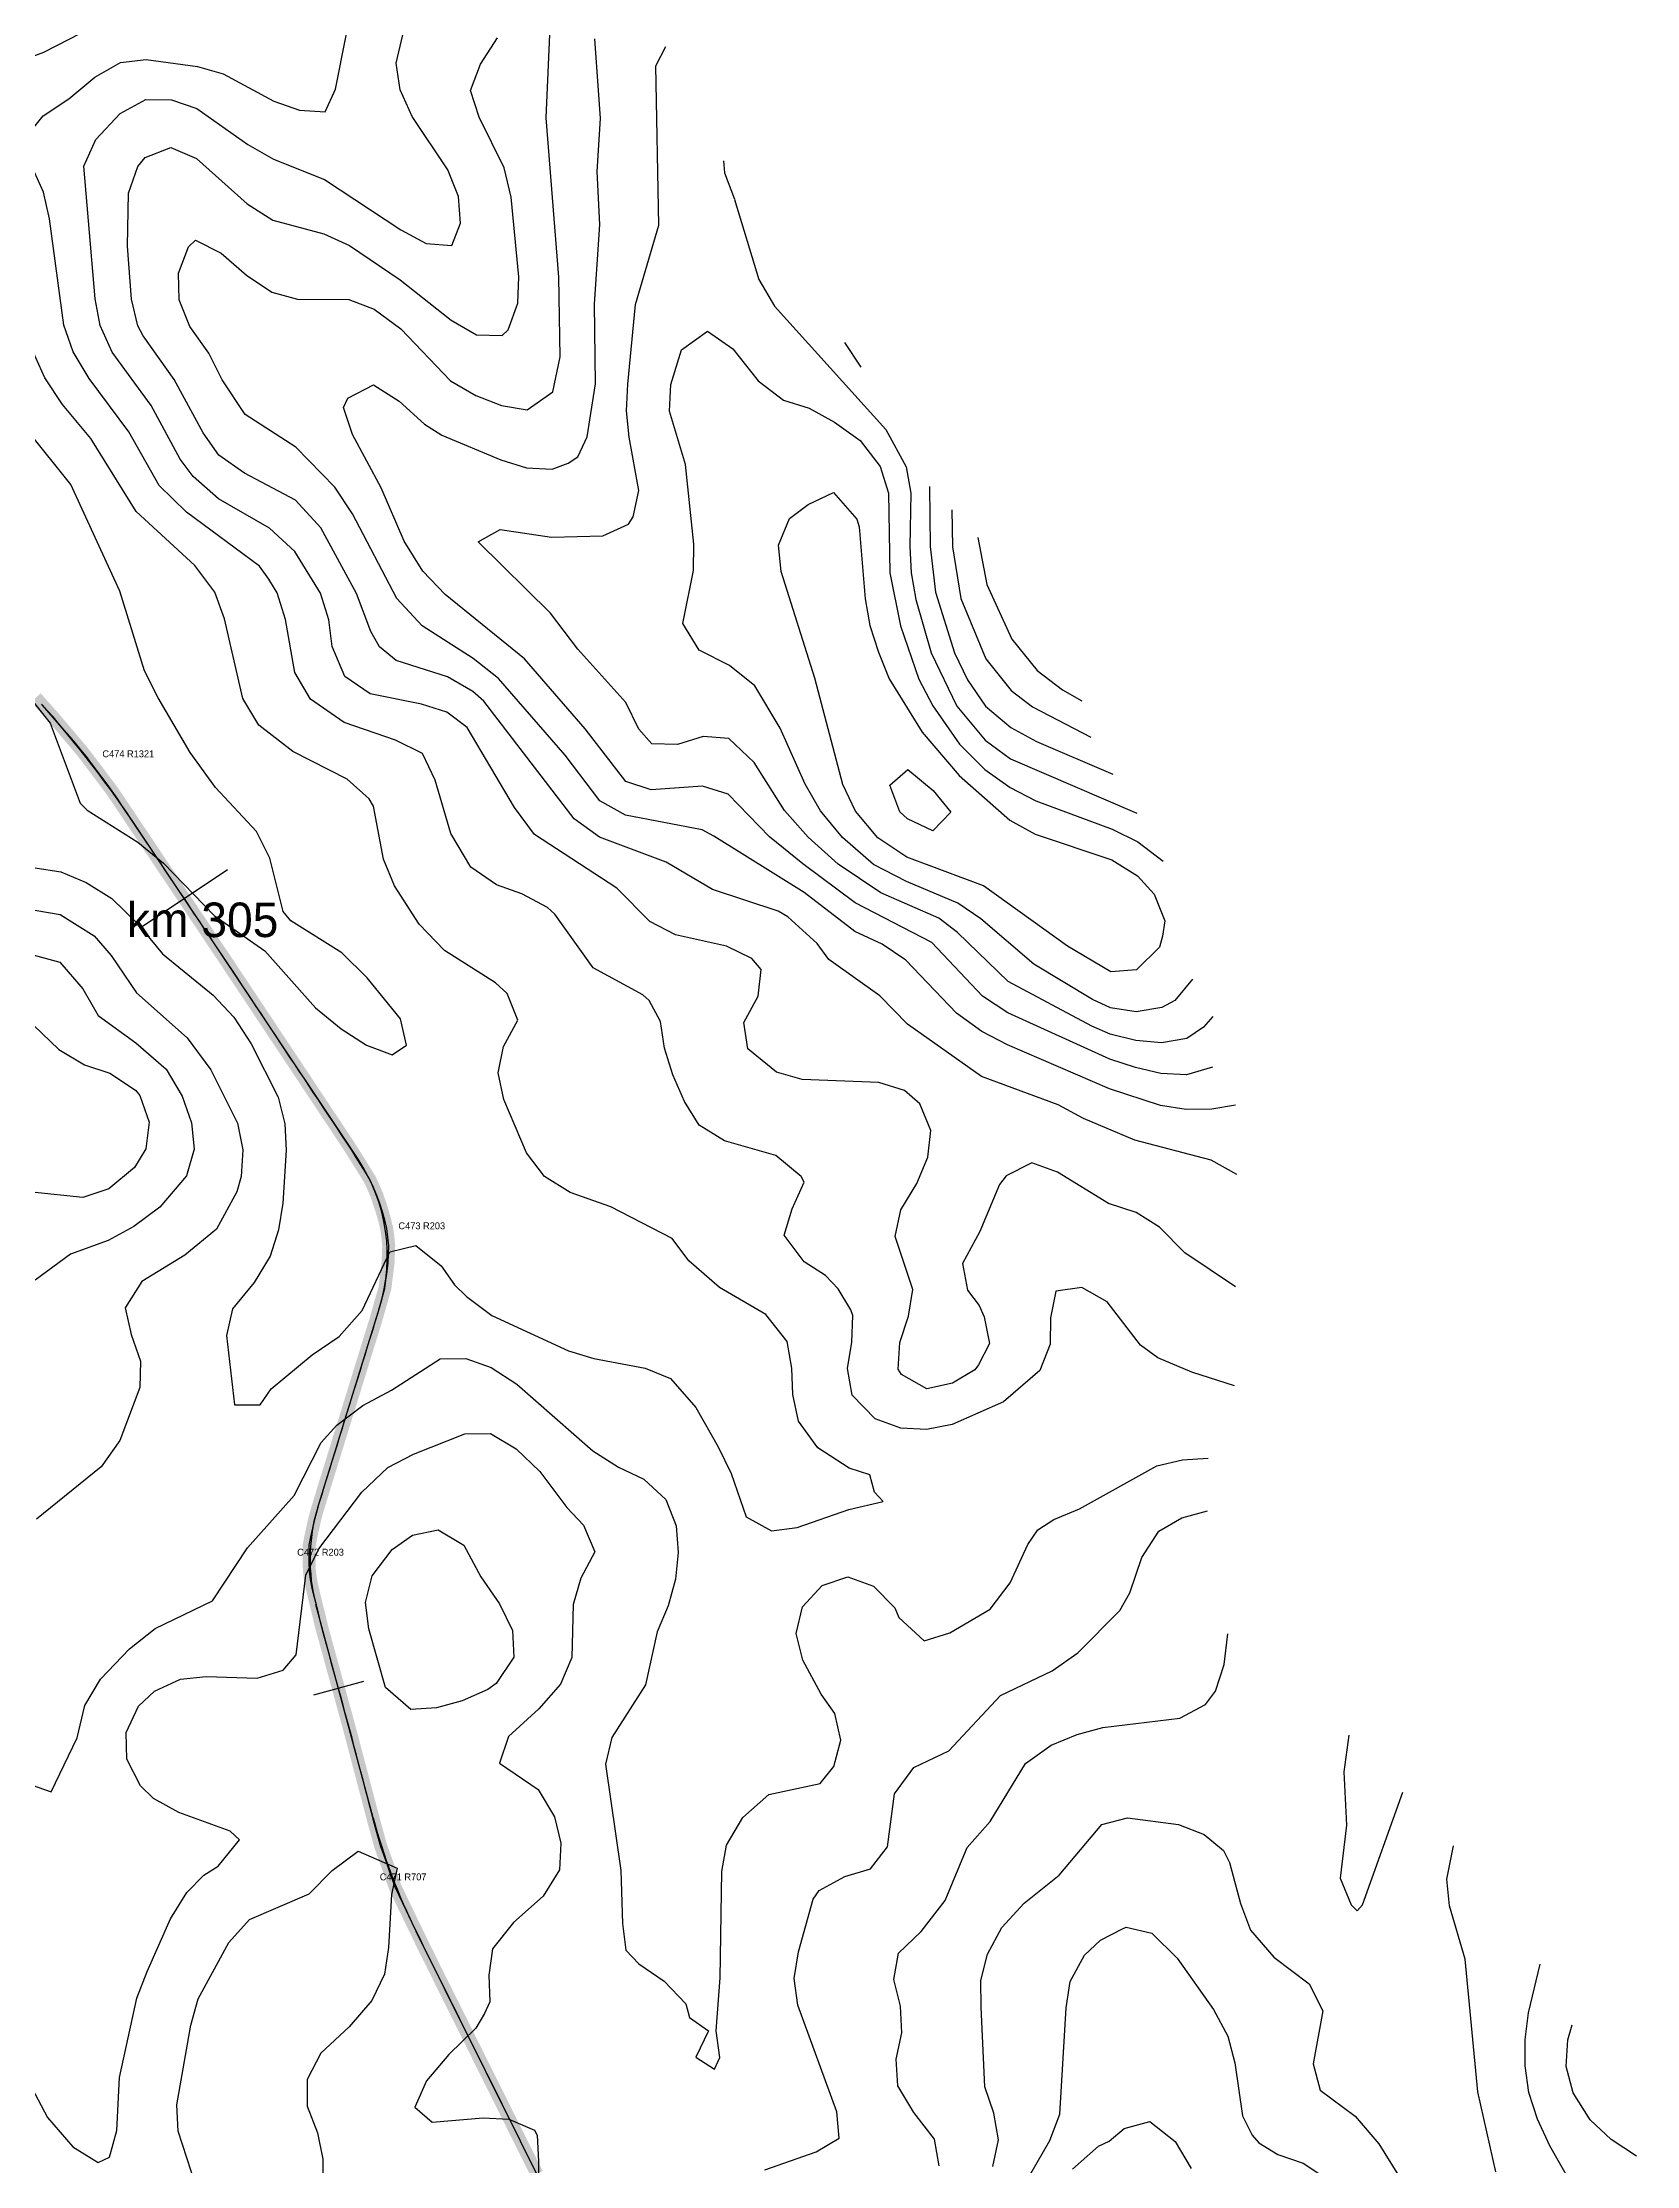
# Model space of a CAD drawing. Header units: metres. Extents: x 697254 to 930473, y 8023396 to 8227001.
# Drawn here: x 731667 to 733514, y 8201912 to 8204371 of the extents above; entities that cross this region are included whole.
import ezdxf

# ---------------------------------------------------------------- set-up
doc = ezdxf.new("R2010")
doc.units = ezdxf.units.M
for name, color, linetype in [('ALIGNMENT_FITTED', 4, 'Continuous'), ('CENTRELINE', 7, 'Continuous'), ('CHAINAGE', 7, 'Continuous'), ('CONTOUR_10M', 33, 'Continuous'), ('CONTOUR_INDEX_50M', 34, 'Continuous'), ('CURVE_LABELS', 4, 'Continuous'), ('GRADE_0-4', 3, 'Continuous'), ('GRADE_4-6', 2, 'Continuous'), ('GRADE_6-8', 30, 'Continuous')]:
    doc.layers.add(name, color=color, linetype=linetype)

msp = doc.modelspace()

# ---------------------------------------------------------------- linework, layer by layer
at = {"layer": 'ALIGNMENT_FITTED'}
for p, q in [((732032.9, 8203077.8), (731777.5, 8203460.8)), ((731986.4, 8202674.2), (732057.9, 8202905.6)), ((732050.5, 8202314.8), (731984.2, 8202561.8)), ((732272.1, 8201837.9), (732100.3, 8202183.1))]:
    msp.add_line(p, q, dxfattribs=at)
for centre, radius, start, end in [((730678, 8202727.7), 1321.5, 33.6953, 41.5323), ((731864.4, 8202965.4), 202.5, -17.1858, 33.6953), ((732180, 8202614.4), 202.7, 162.8142, -164.9834), ((732733.5, 8202498.1), 707.2, -164.9834, -153.5539)]:
    msp.add_arc(centre, radius, start, end, dxfattribs=at)
at = {"layer": 'CENTRELINE'}
msp.add_polyline3d([(732235.6, 8201911.3, 860.9), (732231.2, 8201920.2, 861.3), (732226.7, 8201929.2, 861.6), (732222.3, 8201938.1, 861.6), (732217.8, 8201947.1, 861.4), (732213.3, 8201956, 860.7), (732208.9, 8201965, 860), (732204.4, 8201973.9, 859.3), (732200, 8201982.9, 858.7), (732195.5, 8201991.8, 858), (732191, 8202000.8, 857.4), (732186.6, 8202009.8, 856.9), (732182.1, 8202018.7, 857.1), (732177.7, 8202027.7, 857.5), (732173.2, 8202036.6, 857.9), (732168.8, 8202045.6, 858.5), (732164.3, 8202054.5, 859.3), (732159.8, 8202063.5, 860.1), (732155.4, 8202072.4, 860.9), (732150.9, 8202081.4, 861.5), (732146.5, 8202090.3, 862.4), (732142, 8202099.3, 863.2), (732137.5, 8202108.2, 863.5), (732133.1, 8202117.2, 863.7), (732128.6, 8202126.2, 863.9), (732124.2, 8202135.1, 864.2), (732119.7, 8202144.1, 864.2), (732115.3, 8202153, 864.4), (732110.8, 8202162, 864.7), (732106.4, 8202171, 865.5), (732102.1, 8202180, 866.1), (732097.7, 8202189, 866.5), (732093.4, 8202198, 866.9), (732089.1, 8202207, 867.7), (732084.7, 8202216, 868.5), (732080.4, 8202225, 869), (732076.1, 8202234.1, 869.5), (732072.8, 8202243.5, 869.8), (732069.5, 8202253, 869.9), (732066.2, 8202262.4, 869.7), (732062.8, 8202271.8, 869.3), (732059.4, 8202281.2, 869.2), (732056.7, 8202290.9, 869.1), (732054.1, 8202300.5, 868.8), (732051.4, 8202310.1, 868.5), (732048.9, 8202319.8, 868.2), (732046.3, 8202329.5, 868.1), (732043.8, 8202339.2, 868), (732041.2, 8202348.8, 867.9), (732038.7, 8202358.5, 868.1), (732036.2, 8202368.2, 868.2), (732033.6, 8202377.9, 868.2), (732031.1, 8202387.5, 868.2), (732028.5, 8202397.2, 868.2), (732026, 8202406.9, 868), (732023.4, 8202416.6, 867.5), (732020.8, 8202426.2, 866.9), (732018.2, 8202435.9, 866.2), (732015.5, 8202445.5, 865.6), (732012.9, 8202455.2, 865.2), (732010.3, 8202464.8, 864.6), (732007.6, 8202474.4, 864.1), (732005, 8202484.1, 864), (732002.3, 8202493.7, 863.9), (731999.7, 8202503.4, 863.8), (731997, 8202513, 863.6), (731994.4, 8202522.7, 863.3), (731991.7, 8202532.3, 863), (731989.3, 8202542, 862.7), (731987, 8202551.8, 862.5), (731984.6, 8202561.5, 862.2), (731982.2, 8202571.2, 861.9), (731979.9, 8202580.9, 861.6), (731977.9, 8202590.7, 861.5), (731976.6, 8202600.6, 861), (731976.2, 8202610.6, 860.1), (731976.3, 8202620.6, 859.1), (731976.4, 8202630.6, 858), (731978.2, 8202640.4, 856.9), (731980.4, 8202650.2, 855.9), (731982.5, 8202659.9, 855), (731985.1, 8202669.6, 854.6), (731988, 8202679.2, 854.3), (731990.9, 8202688.7, 854), (731993.8, 8202698.3, 853.7), (731996.8, 8202707.9, 853.3), (731999.7, 8202717.4, 852.8), (732002.7, 8202727, 852.7), (732005.6, 8202736.5, 852.5), (732008.6, 8202746.1, 852.1), (732011.5, 8202755.7, 851.5), (732014.5, 8202765.2, 850.8), (732017.4, 8202774.8, 850.2), (732020.4, 8202784.3, 849.5), (732023.4, 8202793.9, 848.8), (732026.3, 8202803.4, 848), (732029.3, 8202813, 847.1), (732032.2, 8202822.5, 846.3), (732035.2, 8202832.1, 845.4), (732038.1, 8202841.7, 844.5), (732041.1, 8202851.2, 843.6), (732044, 8202860.8, 842.7), (732047, 8202870.3, 842), (732050, 8202879.9, 841.8), (732052.9, 8202889.4, 841.7), (732055.7, 8202899.1, 841.7), (732058.4, 8202908.7, 841.9), (732061.2, 8202918.3, 842.2), (732064, 8202927.9, 842.7), (732065.2, 8202937.8, 842.6), (732066.5, 8202947.7, 842.3), (732067.7, 8202957.7, 841.9), (732068.1, 8202967.7, 841.5), (732068.5, 8202977.6, 841), (732067.5, 8202987.6, 840.4), (732066.1, 8202997.5, 839.7), (732063.8, 8203007.2, 838.8), (732061.1, 8203016.8, 837.9), (732058, 8203026.3, 837), (732054.8, 8203035.8, 835.9), (732050.9, 8203045, 835), (732046.7, 8203054.1, 834.3), (732041.5, 8203062.6, 833.8), (732036.2, 8203071.1, 833.7), (732030.9, 8203079.6, 833.2), (732025.6, 8203088.1, 832.6), (732020.2, 8203096.5, 831.9), (732014.6, 8203104.8, 831.4), (732009.1, 8203113.2, 831.3), (732003.6, 8203121.5, 832), (731998, 8203129.8, 832.9), (731992.5, 8203138.1, 833.6), (731987, 8203146.5, 834.2), (731981.4, 8203154.8, 834.5), (731975.9, 8203163.1, 834.7), (731970.4, 8203171.5, 834.8), (731964.8, 8203179.8, 834.8), (731959.3, 8203188.1, 834.8), (731953.7, 8203196.5, 834.7), (731948.2, 8203204.8, 834.9), (731942.7, 8203213.1, 835.1), (731937.1, 8203221.4, 835.3), (731931.6, 8203229.8, 835.4), (731926.1, 8203238.1, 835.5), (731920.5, 8203246.4, 835.7), (731915, 8203254.8, 835.9), (731909.4, 8203263.1, 836), (731903.9, 8203271.4, 835.9), (731898.4, 8203279.8, 835.7), (731892.8, 8203288.1, 835.6), (731887.3, 8203296.4, 835.3), (731881.8, 8203304.7, 834.8), (731876.2, 8203313.1, 834.1), (731870.6, 8203321.4, 833.6), (731865.1, 8203329.7, 833.3), (731859.5, 8203338, 832.7), (731854, 8203346.3, 832), (731848.4, 8203354.6, 831.5), (731842.8, 8203362.9, 831.2), (731837.3, 8203371.3, 831.1), (731831.7, 8203379.6, 830.9), (731826.1, 8203387.9, 830.8), (731820.6, 8203396.2, 830.7), (731815, 8203404.5, 830.5), (731809.4, 8203412.8, 830.3), (731803.9, 8203421.1, 830), (731798.3, 8203429.4, 829.7), (731792.7, 8203437.7, 829.4), (731787.2, 8203446.1, 828.9), (731781.6, 8203454.4, 828.4), (731776, 8203462.7, 828.1), (731770.5, 8203471, 828.1), (731764.9, 8203479.3, 827.8), (731759.4, 8203487.6, 827.3), (731753.8, 8203495.9, 826.7), (731748.1, 8203504.2, 826.2), (731742.1, 8203512.2, 826.1), (731736.1, 8203520.2, 825.8), (731730.1, 8203528.2, 825.6), (731724.1, 8203536.1, 825.3), (731718.1, 8203544.1, 825.1), (731711.9, 8203552, 825.6), (731705.4, 8203559.6, 826.1), (731699, 8203567.3, 826.1), (731692.5, 8203574.9, 825.5), (731686, 8203582.5, 825.6), (731679.5, 8203590.2, 826.7), (731672.9, 8203597.6, 827.4), (731666.2, 8203605.1, 827.4)], dxfattribs=at)
at = {"layer": 'CHAINAGE'}
for p, q in [((731881.6, 8203412.9), (731781.8, 8203346.2)), ((732039.2, 8202472.7), (731981.3, 8202456.9))]:
    msp.add_line(p, q, dxfattribs=at)
at = {"layer": 'CONTOUR_10M'}
for points, elevation in [([(733049.6, 8203140.5), (733022.3, 8203135.6), (732992.6, 8203135.2), (732962.9, 8203140), (732903.7, 8203159.4), (732785.4, 8203210.1), (732755.9, 8203225.7), (732726.4, 8203246.8), (732667.6, 8203308.5), (732640.2, 8203326.8), (732608.6, 8203341.7), (732549.7, 8203386.6), (732445, 8203451.9), (732431.6, 8203459.3), (732342.7, 8203476.2), (732313.1, 8203493), (732272.9, 8203545.9), (732195.8, 8203634.6), (732166.4, 8203657.7), (732107.3, 8203695.6), (732078, 8203727.3), (732026.5, 8203825.3), (732006.1, 8203856.3), (731961, 8203902.8), (731902, 8203940.4), (731875.3, 8203980.6), (731860.1, 8204011.6), (731838.2, 8204042.5), (731825.8, 8204073.4), (731824.9, 8204104.2), (731836.3, 8204134.8), (731844.7, 8204142.3), (731874.3, 8204127.5), (731903.7, 8204102), (731933.2, 8204082.2), (731962.8, 8204074.1), (732022.2, 8204073.8), (732051.8, 8204062.4), (732082.7, 8204039.9), (732140.1, 8203979.6), (732169.6, 8203962.4), (732199.2, 8203950.9), (732228.8, 8203945.8), (732258.7, 8203966.8), (732267.3, 8204007.2), (732265.6, 8204099.5), (732250.9, 8204284.2), (732259.1, 8204468.6)], 880), ([(731639, 8204349), (731668.8, 8204360.1), (731711.8, 8204382.1)], 840), ([(733049.8, 8202929.9), (732990.8, 8202969.4), (732961.4, 8202998.9), (732934.6, 8203016.2), (732902.3, 8203026.3), (732843.3, 8203062.8), (732813.7, 8203073.5), (732783.8, 8203058.7), (732776.2, 8203048.6), (732753.4, 8202993.9), (732733.3, 8202956.8), (732739, 8202926), (732752.5, 8202908.4), (732758.4, 8202895.1), (732764.6, 8202864.2), (732751.8, 8202839.6), (732747.7, 8202833.7), (732721.8, 8202818.4), (732692.1, 8202811.8), (732662.5, 8202828.2), (732658.6, 8202834.6), (732660.7, 8202865.3), (732670.7, 8202896), (732675.8, 8202926.7), (732655.1, 8202988.4), (732661.7, 8203019.1), (732680.5, 8203049.6), (732693.3, 8203080.2), (732696.6, 8203111), (732684, 8203141.8), (732666, 8203157.3), (732636.4, 8203166.8), (732547.4, 8203170.3), (732517.7, 8203178.8), (732484.6, 8203205.5), (732480.1, 8203236.3), (732496.4, 8203266.8), (732500, 8203297.5), (732489.4, 8203310.3), (732459.9, 8203324.7), (732400.6, 8203337.8), (732371.1, 8203353.2), (732332.7, 8203391.6), (732237.5, 8203454.1), (732214.4, 8203485.1), (732159.4, 8203577.9), (732136, 8203595.8), (732106.4, 8203605.1), (732047.1, 8203616.8), (732017.6, 8203636.8), (732003.1, 8203671.8), (731999, 8203702.6), (731989.4, 8203733.4), (731959.7, 8203781.9), (731930.3, 8203808.9), (731871.3, 8203842.9), (731841.8, 8203868.6), (731827, 8203888.9), (731793.3, 8203950.8), (731748.1, 8204012.7), (731734.1, 8204043.6), (731728.4, 8204074.5), (731715.1, 8204228.3), (731729.1, 8204258.9), (731757.2, 8204289.1), (731787, 8204305.2), (731816.7, 8204305), (731846.3, 8204295), (731905.3, 8204253.4), (731934.8, 8204236.3), (731994, 8204212.6), (732082.5, 8204154.4), (732112, 8204138.7), (732141.7, 8204136.2), (732151.8, 8204162.2), (732149.3, 8204193), (732137, 8204223.9), (732095.8, 8204285.8), (732081.8, 8204316.7), (732077, 8204347.5), (732084.9, 8204380.4)], 860), ([(733051.2, 8203060.1), (733021.6, 8203076.8), (732932.8, 8203099.7), (732873.6, 8203124.8), (732844.1, 8203140.9), (732755.3, 8203173.5), (732669.5, 8203234.2), (732637.5, 8203267.1), (732578.5, 8203309.3), (732564.8, 8203327.6), (732530.8, 8203358.7), (732519.7, 8203365.1), (732443.5, 8203390.4), (732390, 8203421.7), (732312.7, 8203450.7), (732283.2, 8203472.2), (732178.6, 8203608.4), (732165.9, 8203619.6), (732136.4, 8203636.4), (732077.2, 8203655.6), (732057.7, 8203671.2), (732047.9, 8203689.1), (732031.3, 8203733), (731989.7, 8203809.2), (731960.4, 8203841.1), (731901.3, 8203872.7), (731871.8, 8203893.4), (731853.5, 8203919.4), (731819.9, 8203981.2), (731784.1, 8204031.7), (731777.9, 8204043.2), (731770.6, 8204074), (731765.7, 8204135.6), (731767, 8204197), (731777.7, 8204227.7), (731786.3, 8204238.3), (731816.1, 8204249.9), (731845.7, 8204237.2), (731904.6, 8204184.4), (731934.1, 8204165.6), (731993.3, 8204149.7), (732022.9, 8204136.4), (732081.9, 8204096.5), (732140.8, 8204049.9), (732170.3, 8204032.8), (732200, 8204032), (732206.9, 8204038.6), (732218.1, 8204069.3), (732219.4, 8204100), (732210.2, 8204192.3), (732202.1, 8204226.1), (732173.1, 8204285), (732163.1, 8204315.8), (732174.9, 8204346.5), (732194.4, 8204377)], 870), ([(733022.8, 8203184.5), (732993, 8203175.4), (732963.3, 8203177.2), (732933.7, 8203184), (732904.1, 8203193.6), (732785.8, 8203247.4), (732756.3, 8203266.5), (732697.6, 8203329), (732608.9, 8203374.9), (732548.3, 8203420), (732509.6, 8203451.2), (732461.7, 8203500.8), (732432.1, 8203509.8), (732372.7, 8203505.6), (732343.1, 8203515.4), (732296.2, 8203576.4), (732225.8, 8203657.5), (732133.7, 8203731.9), (732108, 8203758.9), (732086.3, 8203793.9), (732059.9, 8203855.7), (732026.4, 8203917.5), (732016.1, 8203948.4), (732021, 8203959.5), (732050.9, 8203974.8), (732080.4, 8203956), (732109.8, 8203929.4), (732129.9, 8203916.5), (732198.5, 8203887.9), (732228.1, 8203878.7), (732257.8, 8203877), (732276.3, 8203884.2), (732287.7, 8203891.6), (732298.6, 8203914.7), (732307.9, 8203976.1), (732307.1, 8204068.3), (732313.1, 8204160.5), (732310.1, 8204222), (732313.9, 8204283.5), (732307.3, 8204375.8)], 890), ([(733000, 8203286.2), (732979.3, 8203261.7), (732964.1, 8203253.4), (732934.4, 8203248.6), (732904.7, 8203253.3), (732884, 8203262.7), (732816.1, 8203303.8), (732754.5, 8203356.3), (732727.8, 8203374.5), (732668.6, 8203399.4), (732630.3, 8203419.2), (732594.3, 8203450.3), (732568.9, 8203481.3), (732551.1, 8203512.2), (732522, 8203577.3), (732492.8, 8203626.1), (732463.3, 8203649.8), (732428.2, 8203667.3), (732409.1, 8203698.2), (732421.6, 8203759.6), (732421.9, 8203790.4), (732412.3, 8203882.7), (732393.9, 8203944.4), (732395.4, 8203975.1), (732407.8, 8204015.3), (732437.7, 8204036.9), (732467.2, 8204016.6), (732496.5, 8203979.6), (732526, 8203957.1), (732555.6, 8203948), (732585.1, 8203931.7), (732614.6, 8203910.4), (732638.1, 8203880.3), (732647.6, 8203849.5), (732649.3, 8203757.2), (732661.3, 8203695.6), (732682.6, 8203633.8), (732698.8, 8203602.9), (732729.7, 8203558.6), (732759.1, 8203529.3), (732788.6, 8203508.2), (732818.1, 8203492.9), (732906.9, 8203460), (732936.5, 8203445.4), (732965.9, 8203422.9)], 910), ([(732596.5, 8204023.8), (732615.5, 8203995.2)], 890), ([(731658.8, 8203415.5), (731688.4, 8203410.8), (731718, 8203398.2), (731747.5, 8203379.9), (731776.9, 8203351.2), (731806.3, 8203315.7), (731865.2, 8203267.8), (731889, 8203242.5), (731909, 8203211.6), (731940.2, 8203149.7), (731948.1, 8203118.9), (731949.8, 8203088.1), (731945.6, 8203026.7), (731940.8, 8202996), (731931.2, 8202965.3), (731912.7, 8202934.8), (731887.5, 8202904.3), (731880.6, 8202873.6), (731889.8, 8202793.3), (731919.5, 8202793.3), (731932.2, 8202811.6), (731979.6, 8202851.2), (732011.2, 8202872.2), (732037.8, 8202902.7), (732069.9, 8202970.6), (732099.7, 8202977.8), (732129.2, 8202954.2), (732144.6, 8202932.3), (732158.5, 8202918.7), (732188, 8202896.9), (732276.7, 8202855.9), (732306.3, 8202846.9), (732365.6, 8202835.6), (732395.1, 8202823.8), (732424.5, 8202790.1), (732450.3, 8202744.6), (732465.2, 8202713.7), (732482.6, 8202663.6), (732512.1, 8202647.4), (732541.8, 8202651.1), (732601.5, 8202672.1), (732641.4, 8202681.1), (732631.4, 8202691.9), (732626.1, 8202712), (732602, 8202719.7), (732565.5, 8202743.4), (732543.3, 8202774.3), (732536.6, 8202805.2), (732535.6, 8202835.9), (732530.3, 8202866.7), (732505.5, 8202897.7), (732451.9, 8202929.1), (732416.3, 8202960.2), (732396.9, 8202986), (732325.7, 8203022.7), (732278.6, 8203039.4), (732249.1, 8203057.8), (732228.1, 8203085.2), (732202, 8203147), (732195.1, 8203177.8), (732201.5, 8203208.5), (732218.1, 8203239), (732205.9, 8203269.9), (732192.1, 8203282.1), (732133.1, 8203319.5), (732103.7, 8203349.9), (732075.3, 8203394.3), (732062.6, 8203425.2), (732051, 8203486.8), (732045.8, 8203495.3), (732020.5, 8203517.9), (731957.3, 8203549.9), (731917.9, 8203580.5), (731899.4, 8203611.4), (731878, 8203703.9), (731867.1, 8203734.7), (731844, 8203765.7), (731775.7, 8203828), (731723.5, 8203912.8), (731690.5, 8203951.9), (731670.2, 8203982.8), (731656.1, 8204013.7)], 840), ([(731602.1, 8203675.5), (731676.1, 8203583), (731710.9, 8203490.4), (731718.9, 8203482.1), (731777.9, 8203445), (731807.4, 8203420.7), (731866.1, 8203360), (731925.1, 8203319.3), (731983.8, 8203253.2), (732013.3, 8203228.8), (732042.8, 8203209.8), (732072.4, 8203198.6), (732089.1, 8203209.7), (732082.3, 8203240.5), (732043.6, 8203287.9), (732014.2, 8203317), (731955.2, 8203353.8), (731946.1, 8203364.9), (731930.6, 8203426.6), (731915.2, 8203457.5), (731867.7, 8203508.2), (731838.4, 8203549.1), (731801.4, 8203612.4), (731785.6, 8203643.4), (731756.8, 8203735.9), (731700.3, 8203859.5), (731650.5, 8203921.5)], 830), ([(732584, 8203850.1), (732610.9, 8203819.1), (732613.6, 8203810.2), (732620.4, 8203726.8), (732625.9, 8203695.9), (732635.8, 8203665.1), (732648.2, 8203634.2), (732686.4, 8203572.3), (732729.3, 8203522.4), (732788.2, 8203470.5), (732817.7, 8203454.4), (732906.5, 8203424.7), (732936, 8203405.9), (732955.5, 8203384.9), (732967.8, 8203354.1), (732965, 8203336.2), (732961.4, 8203323.4), (732934.9, 8203297.1), (732905.1, 8203294.8), (732855.1, 8203324.5), (732757.7, 8203394.5), (732668.9, 8203427.7), (732635.2, 8203449.9), (732609.4, 8203480.9), (732594.6, 8203511.8), (732562.2, 8203635.1), (732523.2, 8203758.5), (732520.1, 8203789.3), (732532.8, 8203819.9), (732554.4, 8203836.2), (732584, 8203850.1)], 920), ([(732695.2, 8203857.2), (732696, 8203787.4), (732701.9, 8203734.7), (732724.1, 8203664.2), (732739.1, 8203633.2), (732759.9, 8203602.6), (732789.3, 8203577.8), (732818.9, 8203561.7), (732907.6, 8203523.7)], 890), ([(732721.1, 8203829.9), (732721.9, 8203787.2), (732731.5, 8203727.4), (732760.5, 8203657.5), (732789.8, 8203620.9), (732814.4, 8203601.7), (732881.9, 8203566.5)], 880), ([(732751.2, 8203798), (732761.4, 8203743.5), (732790.4, 8203680.1), (732819.7, 8203644.1), (732849.2, 8203621.5), (732871.4, 8203608.7)], 870), ([(732649.1, 8203511.2), (732670, 8203529.1), (732699.4, 8203504.9), (732719.8, 8203479.7), (732698.9, 8203458), (732669.4, 8203471.9), (732660.6, 8203480.3), (732649.1, 8203511.2)], 930), ([(731657.7, 8203314.2), (731687.3, 8203305.9), (731713.9, 8203275.1), (731731.8, 8203244.2), (731775.5, 8203212.6), (731810.5, 8203181.9), (731829.2, 8203150.9), (731840.1, 8203120), (731843.2, 8203089.3), (731834.3, 8203058.6), (731803.1, 8203022.2), (731773.2, 8202999.8), (731743.3, 8202983.5), (731699.9, 8202967.8), (731658.8, 8202937.5)], 860), ([(731656.9, 8203233.1), (731686.3, 8203205), (731715.8, 8203187), (731745.4, 8203177.3), (731774.9, 8203157.9), (731780.1, 8203151.4), (731790.9, 8203120.6), (731787.1, 8203089.9), (731773.9, 8203068), (731744, 8203043.5), (731714.2, 8203033.3), (731654.8, 8203039.6)], 870), ([(731647.9, 8202015.1), (731673.2, 8201967.6), (731702.5, 8201933.6), (731732, 8201915.5), (731744.9, 8201921.8), (731753.5, 8201952.5), (731756.6, 8202014), (731776.6, 8202106), (731788.7, 8202136.6), (731815.8, 8202197.8), (731834.7, 8202228.4), (731854.4, 8202248.4), (731871, 8202258.7), (731895.5, 8202289.2), (731884.6, 8202299.3), (731825.4, 8202321), (731795.9, 8202337.1), (731781, 8202351.9), (731765, 8202382.9), (731764.2, 8202413.6), (731778.6, 8202444.2), (731797.2, 8202461.5), (731827.1, 8202475.3), (731856.8, 8202478.4), (731916.2, 8202476.7), (731946, 8202485.8), (731961.4, 8202503.8), (731972.6, 8202595.9), (731987.5, 8202626.5), (732037.3, 8202692), (732067.3, 8202720.6), (732097.2, 8202736), (732156.8, 8202759.8), (732186.5, 8202759.9), (732216.1, 8202742.4), (732243.6, 8202716), (732274.7, 8202674.3), (732294, 8202654), (732307.4, 8202623.1), (732290.9, 8202592.5), (732282.1, 8202561.9), (732280.7, 8202500.4), (732267.6, 8202469.8), (732242.6, 8202441.1), (732207.1, 8202408.9), (732197, 8202378.3), (732241.6, 8202347.7), (732260.4, 8202316.1), (732267.9, 8202285.3), (732266.4, 8202254.5), (732247.5, 8202224), (732213, 8202193.6), (732188.7, 8202163.1), (732184.5, 8202132.4), (732185.7, 8202101.7), (732179.4, 8202088.1), (732169.6, 8202071.1), (732138.1, 8202040.7), (732112.2, 8202010.2), (732098.8, 8201979.6), (732118.7, 8201962.1), (732178.1, 8201967.3), (732207.8, 8201965.8), (732237.4, 8201953), (732240.6, 8201947.3), (732242.2, 8201916.6), (732242.6, 8201793.6)], 860), ([(732504.2, 8201906.9), (732563.9, 8201928), (732590.4, 8201943.6), (732587.8, 8201974.4), (732542.6, 8202097.9), (732538.2, 8202128.7), (732543.3, 8202159.4), (732560.1, 8202220.7), (732567.1, 8202230.7), (732596.9, 8202246.9), (732626.7, 8202255.9), (732646.3, 8202281.3), (732654.7, 8202342.7), (732677, 8202373.2), (732717.3, 8202392.4), (732777.4, 8202456.6), (732837.1, 8202485), (732867, 8202506), (732915.6, 8202555.1), (732927.2, 8202575.4), (732941.1, 8202616.4), (732960.7, 8202646.9), (732987.5, 8202662.3), (733017.3, 8202670.3)], 860), ([(732072.3, 8202625.6), (732096.2, 8202642.2), (732125.9, 8202648.5), (732155.5, 8202630.8), (732175.3, 8202593.8), (732197, 8202562.8), (732212, 8202531.9), (732213.3, 8202501.1), (732192.8, 8202470.6), (732183.4, 8202463.5), (732153.5, 8202450.2), (732123.8, 8202442.4), (732094, 8202440.2), (732064.6, 8202465.9), (732045.4, 8202533.6), (732041.6, 8202564.4), (732049.2, 8202595.1), (732072.3, 8202625.6)], 870), ([(732706.2, 8201911.6), (732700.7, 8201942.4), (732677.1, 8201973.4), (732658.3, 8202004.4), (732656.4, 8202035.2), (732662.9, 8202065.8), (732661.3, 8202096.6), (732653.7, 8202127.4), (732659, 8202158.1), (732685.4, 8202183.2), (732713.2, 8202219.1), (732738.7, 8202280.3), (732765.2, 8202310.7), (732806.3, 8202377.7), (732836.2, 8202399.1), (732866, 8202411.4), (732895.8, 8202419.4), (732985.1, 8202430.2), (733014.9, 8202446.2), (733026.5, 8202461.7), (733036.6, 8202492.4), (733040.9, 8202527.8)], 870), ([(733181.1, 8202410.6), (733175.2, 8202367.9), (733178.1, 8202306.3), (733171, 8202244.9), (733183.7, 8202214), (733190.6, 8202207.1), (733196.9, 8202213.9), (733243.7, 8202344.5)], 870), ([(732768.5, 8201911), (732774.9, 8201941.7), (732769.6, 8201972.5), (732759.3, 8202003.3), (732755, 8202095.6), (732754.4, 8202126.4), (732762.1, 8202157), (732779, 8202187.6), (732804.6, 8202216.1), (732845.2, 8202248.4), (732894.6, 8202306.9), (732924.4, 8202314.7), (732983.7, 8202307.1), (733013.3, 8202295.3), (733035.7, 8202277.1), (733042.7, 8202263.1), (733055.3, 8202215.4), (733067, 8202184.5), (733094, 8202153.5), (733135, 8202122.3), (733150.9, 8202091.4), (733139.8, 8202030), (733147.6, 8201999.2), (733188.1, 8201969), (733215.9, 8201937), (733254.5, 8201875)], 880), ([(731864.6, 8201828.3), (731824.4, 8201951.7), (731822.9, 8201982.5), (731839.2, 8202074.6), (731847.8, 8202105.2), (731883.2, 8202170.5), (731907, 8202196.9), (731976.3, 8202226.9), (732002.9, 8202253.9), (732032.9, 8202276), (732078.2, 8202256.5), (732071.8, 8202225.9), (732068.2, 8202164.4), (732063.4, 8202133.7), (732048.9, 8202103.1), (732022.6, 8202072.6), (731990, 8202042.2), (731974.1, 8202011.7), (731974, 8201980.9), (731986, 8201950), (731992, 8201919.2), (731992, 8201888.5)], 870), ([(733351.3, 8201904.8), (733330.4, 8201997.2), (733315.9, 8202151.1), (733297.5, 8202212.8), (733294.5, 8202243.6), (733302.4, 8202282.4)], 880), ([(732799.4, 8201879.9), (732834.6, 8201941), (732846.1, 8201971.6), (732853.5, 8202094.6), (732858, 8202125.3), (732874.7, 8202155.8), (732893.2, 8202173.2), (732918.6, 8202186.1), (732923.1, 8202188.1), (732952.7, 8202181.1), (732982.1, 8202152.2), (733024.2, 8202092.7), (733040.9, 8202061.8), (733049, 8202031), (733057.8, 8201969.4), (733069, 8201947), (733076.8, 8201938.4), (733098.5, 8201924.8), (733128.1, 8201914.8), (733157.6, 8201895)], 890), ([(733449.1, 8201873), (733413.9, 8201934.8), (733399.5, 8201965.7), (733389.6, 8201996.6), (733385.1, 8202027.4), (733385.3, 8202058.1), (733389, 8202088.9), (733402.7, 8202145.2)], 890)]:
    msp.add_lwpolyline(points, dxfattribs=dict(at, elevation=elevation))
at = {"layer": 'CONTOUR_INDEX_50M'}
for points, elevation in [([(731646.9, 8204259.8), (731668, 8204286.3), (731697.9, 8204306.1), (731727.9, 8204331.1), (731757.8, 8204348.2), (731787.5, 8204351.8), (731846.8, 8204343.5), (731876.5, 8204335.2), (731935.5, 8204303.6), (731965.1, 8204292.9), (731994.8, 8204291), (732006.8, 8204317.5), (732031, 8204440.2)], 850), ([(733023.4, 8203243.1), (733012.5, 8203230.6), (732993.4, 8203217.5), (732963.7, 8203212.5), (732934, 8203215.2), (732904.4, 8203222.7), (732883.3, 8203232), (732786.2, 8203283.8), (732727.4, 8203340.5), (732705.7, 8203356.9), (732638.8, 8203386.2), (732589.1, 8203419.6), (732554.3, 8203450.7), (732527.2, 8203481.7), (732491.8, 8203537.4), (732462.4, 8203565.2), (732432.7, 8203567.4), (732402.9, 8203558.1), (732373.2, 8203559), (732358.4, 8203575.8), (732343.1, 8203606.7), (732287.7, 8203668.8), (732256, 8203710.3), (732172.3, 8203793), (732197.6, 8203807.3), (732257, 8203798.3), (732316.4, 8203799.9), (732346.2, 8203813.4), (732351.7, 8203821.9), (732358.3, 8203852.5), (732347, 8203914.1), (732344.1, 8203944.9), (732345.4, 8203975.7), (732354.4, 8204067.8), (732381.3, 8204159.8), (732377.8, 8204344.3), (732389.7, 8204366.8)], 900), ([(733048.6, 8202815.1), (732998.9, 8202831), (732959.8, 8202847.8), (732939.5, 8202862.4), (732901.1, 8202912.4), (732871.5, 8202929.2), (732841.4, 8202924.9), (732835.2, 8202894.2), (732834.7, 8202863.5), (732823, 8202832.9), (732781, 8202796.8), (732721.3, 8202770.3), (732691.6, 8202764.5), (732661.9, 8202766.3), (732632.3, 8202777.2), (732605.6, 8202804.4), (732600.2, 8202835.2), (732605, 8202865.9), (732606.3, 8202896.7), (732603.9, 8202903.1), (732589.4, 8202927.6), (732574.6, 8202942.9), (732549.9, 8202958.8), (732526.5, 8202989.8), (732535.9, 8203020.4), (732549.9, 8203051), (732546.2, 8203057.8), (732516.9, 8203082.1), (732457.5, 8203099.2), (732428, 8203117.3), (732411.3, 8203144.7), (732397.6, 8203175.6), (732388.2, 8203206.5), (732383.5, 8203237.3), (732370.1, 8203261.7), (732362.9, 8203268.2), (732305.5, 8203299.6), (732261.1, 8203361.6), (732252.4, 8203369.4), (732222.9, 8203385.1), (732193.3, 8203395.5), (732163.8, 8203416), (732140.6, 8203455.1), (732122.3, 8203516.8), (732107.7, 8203547.7), (732076.2, 8203563.2), (732017, 8203583.5), (731977.9, 8203610.6), (731959.5, 8203641.5), (731948.8, 8203703.1), (731939.4, 8203734), (731929.7, 8203749.7), (731918.8, 8203764.9), (731834.2, 8203827.3), (731802.4, 8203858.4), (731767.5, 8203920.3), (731721.5, 8203982.3), (731702.7, 8204013.2), (731692, 8204044.1), (731675.6, 8204167.3), (731668.5, 8204198.1), (731654.4, 8204229)], 850), ([(732456.2, 8204234.3), (732457.4, 8204220.5), (732469.1, 8204189.8)], 900), ([(732469.1, 8204189.5), (732497.3, 8204097), (732515.3, 8204066.1), (732644.5, 8203923.2), (732668.1, 8203880), (732673.6, 8203849.2), (732672.4, 8203787.7), (732673.8, 8203756.9), (732679.2, 8203726.1), (732697, 8203664.4), (732726.7, 8203602.6), (732759.5, 8203563.3), (732788.9, 8203541.6), (732935.5, 8203478.7)], 900), ([(731658.3, 8203366.3), (731687.9, 8203361.1), (731727.2, 8203336.5), (731746.8, 8203313.7), (731776.1, 8203270.6), (731834.9, 8203218.4), (731862.2, 8203181.3), (731893.2, 8203119.5), (731899.5, 8203088.7), (731897.4, 8203057.9), (731892.5, 8203040), (731869, 8202996.7), (731832.3, 8202966.7), (731782.5, 8202936.2), (731763, 8202905.6), (731769.9, 8202874.8), (731781, 8202843.9), (731780.1, 8202813.2), (731756.8, 8202751.9), (731735.3, 8202721.4), (731660.3, 8202660.7)], 850), ([(731647.6, 8202355.2), (731677.2, 8202345.1), (731707.5, 8202407.5), (731716.3, 8202444.9), (731734.7, 8202475.4), (731768, 8202510.6), (731798, 8202534.2), (731864.2, 8202566.3), (731904.8, 8202627.4), (731958.8, 8202688.3), (731990.1, 8202749.5), (732008.4, 8202769.8), (732038.4, 8202792.3), (732071.8, 8202810.1), (732128, 8202846.6), (732157.8, 8202846.9), (732187.3, 8202836.6), (732216.8, 8202817.2), (732305.1, 8202739.8), (732334.6, 8202721), (732364.2, 8202707), (732389.4, 8202683.7), (732401.4, 8202652.9), (732403.8, 8202622.1), (732400.8, 8202591.4), (732392.4, 8202560.5), (732379.4, 8202530.1), (732366, 8202468.7), (732326.9, 8202407.7), (732319.7, 8202377), (732337.6, 8202253.8), (732339.3, 8202192.3), (732343.2, 8202161.5), (732358.2, 8202145.7), (732387.7, 8202125.5), (732412.8, 8202099.2), (732417, 8202083.6), (732439, 8202068.2), (732424.3, 8202037.6), (732446.1, 8202023.8), (732452, 8202037.3), (732447.7, 8202068.1), (732452.4, 8202129.6), (732454.4, 8202252.6), (732459.7, 8202283.2), (732478.9, 8202315.3), (732508.8, 8202341.8), (732568.4, 8202354.4), (732584.2, 8202374.2), (732592.2, 8202404.8), (732585.2, 8202435.7), (732569.5, 8202457.9), (732548.2, 8202497.5), (732540.5, 8202528.4), (732548, 8202559.1), (732570.8, 8202583.9), (732600.6, 8202593.9), (732630.2, 8202583.2), (732654.9, 8202557.9), (732659.5, 8202546.9), (732689, 8202519.8), (732718.8, 8202529.1), (732765.4, 8202556.7), (732788.6, 8202587.2), (732809, 8202631.5), (732820.7, 8202648.4), (732839, 8202660.5), (732868.8, 8202672.6), (732958.5, 8202722.5), (732988.2, 8202729.4), (733018, 8202731.5)], 850), ([(733514.3, 8201922.9), (733484.8, 8201942.1), (733460.4, 8201965.1), (733440.7, 8201996.1), (733432.8, 8202026.9), (733434.6, 8202057.6), (733439.6, 8202075.1)], 900), ([(732860.7, 8201907.6), (732890.7, 8201934.5), (732903.4, 8201940.3), (732920.6, 8201955), (732950.4, 8201963.1), (732979.8, 8201939.8), (732998.1, 8201908.5)], 900)]:
    msp.add_lwpolyline(points, dxfattribs=dict(at, elevation=elevation))
at = {"layer": 'GRADE_0-4', "const_width": 15}
for points in [[(732041.5, 8203062.6), (732036.2, 8203071.1), (732030.9, 8203079.6), (732025.6, 8203088.1), (732020.2, 8203096.5), (732014.6, 8203104.8), (732009.1, 8203113.2), (732003.6, 8203121.5), (731998, 8203129.8), (731992.5, 8203138.1), (731987, 8203146.5), (731981.4, 8203154.8), (731975.9, 8203163.1), (731970.4, 8203171.5), (731964.8, 8203179.8), (731959.3, 8203188.1), (731953.7, 8203196.5), (731948.2, 8203204.8), (731942.7, 8203213.1), (731937.1, 8203221.4), (731931.6, 8203229.8), (731926.1, 8203238.1), (731920.5, 8203246.4), (731915, 8203254.8), (731909.4, 8203263.1), (731903.9, 8203271.4), (731898.4, 8203279.8), (731892.8, 8203288.1), (731887.3, 8203296.4), (731881.8, 8203304.7), (731876.2, 8203313.1), (731870.6, 8203321.4), (731865.1, 8203329.7), (731859.5, 8203338), (731854, 8203346.3), (731848.4, 8203354.6), (731842.8, 8203362.9), (731837.3, 8203371.3), (731831.7, 8203379.6), (731826.1, 8203387.9), (731820.6, 8203396.2), (731815, 8203404.5), (731809.4, 8203412.8), (731803.9, 8203421.1), (731798.3, 8203429.4), (731792.7, 8203437.7), (731787.2, 8203446.1), (731781.6, 8203454.4), (731776, 8203462.7), (731770.5, 8203471), (731764.9, 8203479.3), (731759.4, 8203487.6), (731753.8, 8203495.9), (731748.1, 8203504.2), (731742.1, 8203512.2), (731736.1, 8203520.2), (731730.1, 8203528.2), (731724.1, 8203536.1), (731718.1, 8203544.1), (731711.9, 8203552), (731705.4, 8203559.6), (731699, 8203567.3), (731692.5, 8203574.9), (731686, 8203582.5), (731679.5, 8203590.2), (731672.9, 8203597.6), (731666.2, 8203605.1), (731659.6, 8203612.5)], [(732102.1, 8202180), (732097.7, 8202189), (732093.4, 8202198), (732089.1, 8202207), (732084.7, 8202216), (732080.4, 8202225), (732076.1, 8202234.1), (732072.8, 8202243.5), (732069.5, 8202253), (732066.2, 8202262.4), (732062.8, 8202271.8), (732059.4, 8202281.2), (732056.7, 8202290.9), (732054.1, 8202300.5), (732051.4, 8202310.1), (732048.9, 8202319.8), (732046.3, 8202329.5), (732043.8, 8202339.2), (732041.2, 8202348.8), (732038.7, 8202358.5), (732036.2, 8202368.2), (732033.6, 8202377.9), (732031.1, 8202387.5), (732028.5, 8202397.2), (732026, 8202406.9), (732023.4, 8202416.6), (732020.8, 8202426.2), (732018.2, 8202435.9), (732015.5, 8202445.5), (732012.9, 8202455.2), (732010.3, 8202464.8), (732007.6, 8202474.4), (732005, 8202484.1), (732002.3, 8202493.7), (731999.7, 8202503.4), (731997, 8202513), (731994.4, 8202522.7), (731991.7, 8202532.3)], [(732240.1, 8201902.3), (732235.6, 8201911.3), (732231.2, 8201920.2), (732226.7, 8201929.2), (732222.3, 8201938.1), (732217.8, 8201947.1), (732213.3, 8201956), (732208.9, 8201965), (732204.4, 8201973.9), (732200, 8201982.9), (732195.5, 8201991.8), (732191, 8202000.8), (732186.6, 8202009.8), (732182.1, 8202018.7), (732177.7, 8202027.7), (732173.2, 8202036.6), (732168.8, 8202045.6), (732164.3, 8202054.5), (732159.8, 8202063.5), (732155.4, 8202072.4), (732150.9, 8202081.4), (732146.5, 8202090.3)]]:
    msp.add_lwpolyline(points, dxfattribs=at)
at = {"layer": 'GRADE_4-6', "const_width": 15}
for points in [[(732026.3, 8202803.4), (732029.3, 8202813), (732032.2, 8202822.5), (732035.2, 8202832.1), (732038.1, 8202841.7), (732041.1, 8202851.2), (732044, 8202860.8), (732047, 8202870.3), (732050, 8202879.9), (732052.9, 8202889.4), (732055.7, 8202899.1), (732058.4, 8202908.7), (732061.2, 8202918.3), (732064, 8202927.9), (732065.2, 8202937.8), (732066.5, 8202947.7), (732067.7, 8202957.7), (732068.1, 8202967.7), (732068.5, 8202977.6), (732067.5, 8202987.6), (732066.1, 8202997.5), (732063.8, 8203007.2), (732061.1, 8203016.8), (732058, 8203026.3), (732054.8, 8203035.8), (732050.9, 8203045), (732046.7, 8203054.1), (732041.5, 8203062.6)], [(732002.7, 8202727), (732005.6, 8202736.5), (732008.6, 8202746.1), (732011.5, 8202755.7), (732014.5, 8202765.2), (732017.4, 8202774.8)], [(731991.7, 8202532.3), (731989.3, 8202542), (731987, 8202551.8), (731984.6, 8202561.5), (731982.2, 8202571.2), (731979.9, 8202580.9), (731977.9, 8202590.7), (731976.6, 8202600.6), (731976.2, 8202610.6), (731976.3, 8202620.6), (731976.4, 8202630.6), (731978.2, 8202640.4), (731980.4, 8202650.2), (731982.5, 8202659.9), (731985.1, 8202669.6), (731988, 8202679.2), (731990.9, 8202688.7)], [(732146.5, 8202090.3), (732142, 8202099.3), (732137.5, 8202108.2), (732133.1, 8202117.2), (732128.6, 8202126.2), (732124.2, 8202135.1), (732119.7, 8202144.1), (732115.3, 8202153), (732110.8, 8202162), (732106.4, 8202171), (732102.1, 8202180)]]:
    msp.add_lwpolyline(points, dxfattribs=at)
at = {"layer": 'GRADE_6-8', "const_width": 15}
for points in [[(732017.4, 8202774.8), (732020.4, 8202784.3), (732023.4, 8202793.9), (732026.3, 8202803.4)], [(731990.9, 8202688.7), (731993.8, 8202698.3), (731996.8, 8202707.9), (731999.7, 8202717.4), (732002.7, 8202727)]]:
    msp.add_lwpolyline(points, dxfattribs=at)

# ---------------------------------------------------------------- texts
at = {"layer": 'CHAINAGE'}
msp.add_text('km 305', height=40, dxfattribs=at).set_placement((731765.2, 8203335.1))
at = {"layer": 'CURVE_LABELS'}
for s, p in [('C474 R1321', (731736.7, 8203543.4)), ('C473 R203', (732079.7, 8202996.6)), ('C472 R203', (731962.4, 8202618.5)), ('C471 R707', (732058.1, 8202242.4))]:
    msp.add_text(s, height=8, dxfattribs=at).set_placement(p)

doc.saveas('drawing.dxf')
